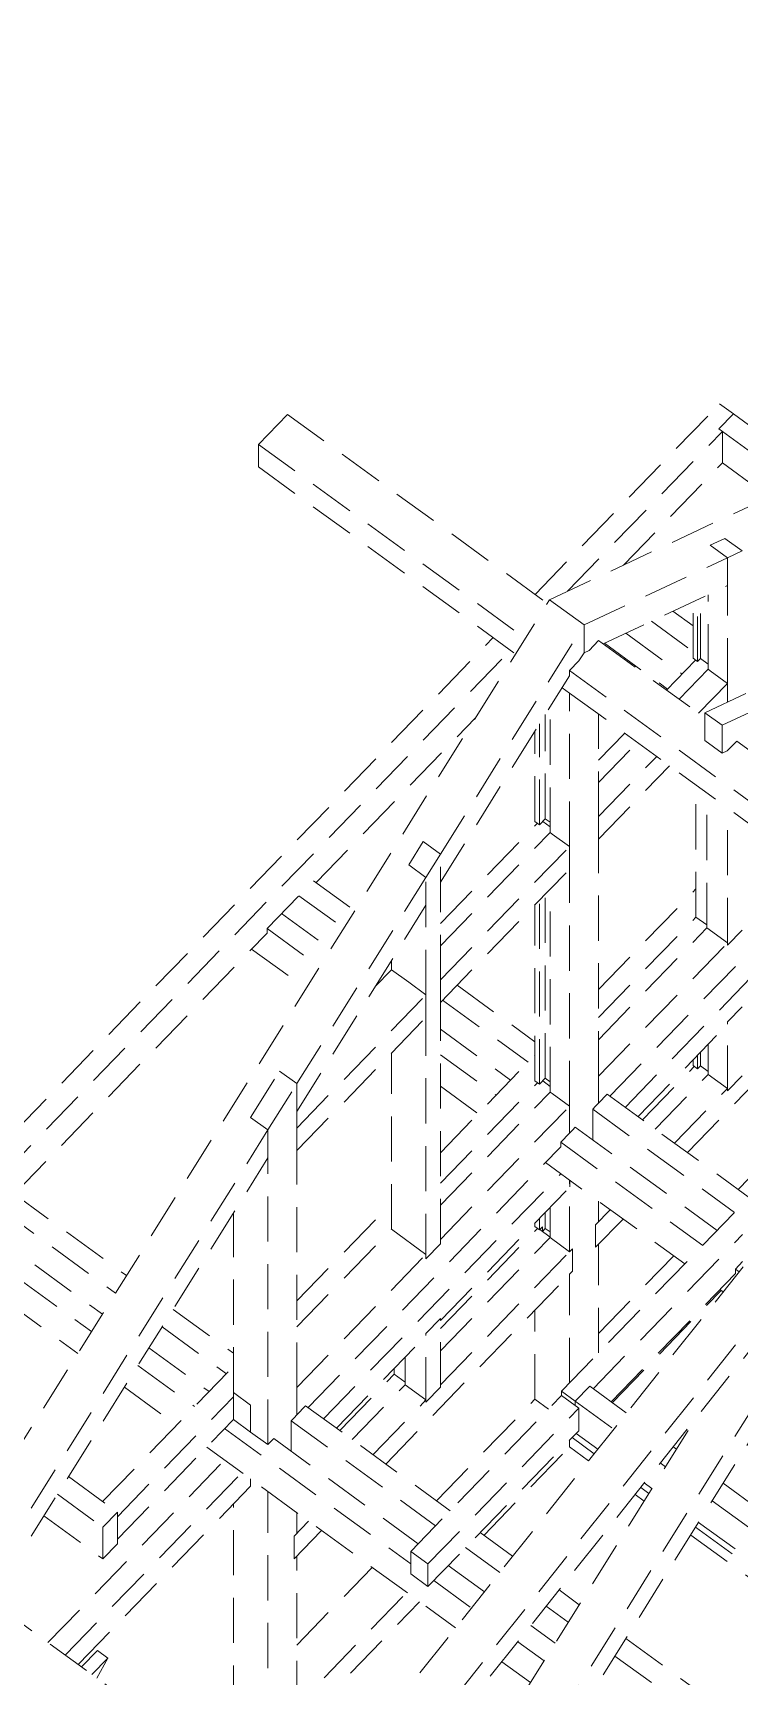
# Model space of a CAD drawing. Header units: millimetres. Extents: x 0 to 10500, y 0 to 297.
# Drawn here: x 4271.8 to 4334.4, y 151.4 to 297 of the extents above; entities that cross this region are included whole.
import ezdxf

# ---------------------------------------------------------------- set-up
doc = ezdxf.new("R2010")
doc.units = ezdxf.units.MM
doc.linetypes.add('K5LT_DASHED', pattern=[6, 4, -2])
doc.layers.add('Системный слой', color=7, linetype='Continuous')

# ---------------------------------------------------------------- blocks, each defined once
blk = doc.blocks.new('U348')
at = {"layer": 'Системный слой', "color": 7, "linetype": 'K5LT_DASHED', "lineweight": 18}
for p, q in [((4317.585462636865, 246.7719378459317), (4372.351119116865, 272.3436621659318)), ((4316.305196416864, 247.2394251059318), (4332.668078876864, 264.1272975259317)), ((4332.668078876864, 264.1272975259317), (4333.893743676865, 263.2366311259317)), ((4291.786581296865, 260.5345127459318), (4294.357739276864, 263.1881631059318)), ((4294.357739276864, 263.1881631059318), (4317.386238596864, 246.4538047459318)), ((4332.608171596865, 261.9098114059317), (4333.893743676865, 263.2366301059318)), ((4333.893743676865, 263.2366301059318), (4341.308113736864, 257.8487537459318)), ((4319.188106556864, 247.5202602659318), (4332.914587816864, 261.6871457859317)), ((4331.374334756864, 236.7518581459318), (4383.350221976864, 261.0210245059318)), ((4332.608171596865, 261.9098114059317), (4339.413844656865, 256.9642628059318)), ((4332.906424416864, 235.6385179059317), (4387.672006376864, 261.2102879859317)), ((4332.914600656864, 258.8871334459317), (4332.914587816864, 261.6871457859317)), ((4291.786597756864, 258.5344948259319), (4291.786581296865, 260.5345127459318)), ((4291.786581296865, 260.5345127459318), (4315.440364596864, 243.3457704859318)), ((4291.786597756864, 258.5344948259319), (4314.579748196864, 241.9711566859317)), ((4324.142551976865, 249.8336391459318), (4332.914600656864, 258.8871334459317)), ((4332.914600656864, 258.8871324259318), (4337.068017556864, 255.8689259259318)), ((4331.844842176864, 251.6013531859317), (4333.130423156865, 252.2016296059317)), ((4333.130423156865, 252.2016296059317), (4334.662507396864, 251.0882938659319)), ((4320.649640236865, 244.5452586259317), (4333.376929876864, 250.4880148659317)), ((4331.844842176864, 251.6013531859317), (4333.376926516865, 250.4880173059318)), ((4333.376926516865, 250.4880173059318), (4334.662507396864, 251.0882938659319)), ((4333.376941116865, 248.0158596059318), (4333.376929876864, 250.4880148659317)), ((4322.333014296864, 242.8591141459318), (4333.376941116865, 248.0158596059318)), ((4333.376979836864, 239.3568179059318), (4333.376941116865, 248.0158596059318)), ((4247.264578236864, 134.4524509059318), (4317.585429416864, 246.7719609659317)), ((4317.585429416864, 246.7719609659317), (4320.649607916865, 244.5452826259318)), ((4330.312804876865, 241.5834949659317), (4330.312780756864, 246.5851099059317)), ((4330.711140316865, 241.2940322459318), (4330.711114116864, 246.7711038659317)), ((4330.968255936865, 241.5593973659317), (4330.968230536864, 246.8911593459318)), ((4331.661033696864, 240.6037629859318), (4331.661002636864, 247.2146357259318)), ((4326.626614956865, 244.8639269459317), (4330.312801976865, 242.1852457459317)), ((4328.520883856865, 245.7484187259318), (4330.312791076864, 244.4462743059318)), ((4253.476650856865, 182.3950760859317), (4312.596844756864, 243.4120939659318)), ((4307.922444216865, 224.2169071859318), (4320.649607916865, 244.5452826259318)), ((4320.649621936865, 242.0731261459318), (4320.649607916865, 244.5452826259318)), ((4324.353492156864, 243.8025367459318), (4329.339697776864, 240.1791567259318)), ((4256.294311096864, 182.6085627059318), (4314.128926016864, 242.2987595859318)), ((4320.204134096864, 241.3615737459318), (4320.649621936865, 242.0731261459318)), ((4320.649654276864, 242.0731021259317), (4321.095145576865, 242.2811155859318)), ((4321.095145576865, 242.2811155859318), (4321.935222236865, 243.1481456859318)), ((4321.935223356864, 243.1481468259318), (4331.374336936864, 236.2889282859318)), ((4322.459223036864, 242.9180448459318), (4328.054125016864, 238.8523366059319)), ((4319.364032716864, 240.4945175259318), (4320.204134096864, 241.3615737459318)), ((4319.364032716864, 240.4945175259318), (4355.581212076864, 214.1762007659318)), ((4319.364035456865, 240.0197319659318), (4319.364032716864, 240.4945175259318)), ((4327.968474176864, 238.7639376659318), (4330.540242316864, 241.4182205459318)), ((4329.089265516865, 237.9494799059317), (4331.661033696864, 240.6037629859318)), ((4330.312804876865, 241.5834949659317), (4330.711140316865, 241.2940322459318)), ((4330.711140316865, 241.2940322459318), (4330.968255936865, 241.5593973659317)), ((4330.968255936865, 241.5593973659317), (4331.661031576865, 241.0559706259317)), ((4331.661033696864, 240.6037629859318), (4331.844893636864, 240.4701555059317)), ((4331.844893636864, 240.4701555059317), (4333.376979836864, 239.3568179059318)), ((4307.922461036865, 221.7447557659318), (4319.364035456865, 240.0197319659318)), ((4318.707749236864, 238.9714833059318), (4319.364102756865, 238.4945236659317)), ((4330.805211676865, 236.7025346459318), (4333.376979836864, 239.3568179059318)), ((4333.376987436865, 237.6869592859317), (4333.376979836864, 239.3568179059318)), ((4319.364102756865, 238.4945236659317), (4354.720594256864, 212.8015862459318)), ((4319.364191076864, 224.8944291859317), (4319.364102756865, 238.4945236659317)), ((4296.888867356864, 221.7055373659317), (4311.028291076864, 236.2986155259318)), ((4317.212582236864, 227.3623752059318), (4317.212527116864, 236.5832500259318)), ((4317.648244736865, 226.1413753259318), (4317.648178576865, 237.2790913259317)), ((4321.935345936864, 227.5480794859317), (4321.935285856864, 236.6260299659317)), ((4331.374346436864, 234.2797028059318), (4331.374334756864, 236.7518581459318)), ((4331.374334756864, 236.7518581459318), (4332.906424416864, 235.6385179059317)), ((4316.300008816865, 227.1211131859318), (4316.299960296865, 235.1256589459317)), ((4316.698351236864, 226.8316451859318), (4316.698297436864, 235.7619002059318)), ((4321.935308596865, 232.5371990459318), (4324.260130376864, 234.9366123259317)), ((4332.906435756864, 233.1663627259318), (4332.906424416864, 235.6385179059317)), ((4321.935319556865, 230.5660004259318), (4325.380921756865, 234.1221543859317)), ((4331.374346436864, 234.2797028059318), (4332.906435756864, 233.1663627259318)), ((4332.906435756864, 233.1663627259318), (4333.351901756865, 233.3743648659318)), ((4333.351901756865, 233.3743648659318), (4334.191982296865, 234.2413995459317)), ((4334.191982976864, 234.2414002259318), (4349.146561976864, 223.3742012459318)), ((4321.935345936864, 227.5480794859317), (4327.096867976865, 232.8752088259318)), ((4321.935357056864, 225.5480691259317), (4328.234041456864, 232.0488470259318)), ((4330.570031776864, 218.6487638059317), (4330.569975636865, 230.3513707459317)), ((4331.538575196864, 217.6927357059318), (4331.538518856865, 229.6475486459317)), ((4316.698351236864, 226.8316451859318), (4317.212582236864, 227.3623752059318)), ((4317.212582236864, 227.3623752059318), (4317.648239356864, 227.0457913459317)), ((4321.935357056864, 225.5480691259317), (4321.935345936864, 227.5480794859317)), ((4333.377081936865, 216.3567275459317), (4333.377027396864, 228.3115393859318)), ((4307.922509936865, 218.0748022259317), (4316.527453216864, 226.9558335859318)), ((4307.922523336865, 216.1036053059318), (4317.648244736865, 226.1413753259318)), ((4316.300008816865, 227.1211131859318), (4316.698351236864, 226.8316451859318)), ((4316.985149856864, 227.1276456859317), (4317.648241736864, 226.6457892259317)), ((4317.648244736865, 226.1413753259318), (4317.832104696865, 226.0077677259318)), ((4317.832104696865, 226.0077677259318), (4319.364191076864, 224.8944291859317)), ((4305.104782056864, 223.2768731459317), (4306.390356176864, 225.3302477259318)), ((4306.390356176864, 225.3302477259318), (4307.922468156864, 224.2168902859318)), ((4307.922546796864, 213.0856800459317), (4319.364191076864, 224.8944291859317)), ((4319.364202656864, 222.8944191459317), (4319.364191076864, 224.8944291859317)), ((4321.935471156864, 204.5480049659318), (4321.935357056864, 225.5480691259317)), ((4305.104782056864, 223.2768731459317), (4306.636893436865, 222.1635160659318)), ((4306.636893436865, 222.1635160659318), (4307.922468156864, 224.2168902859318)), ((4307.922546796864, 213.0856800459317), (4307.922468156864, 224.2168902859318)), ((4307.922560396864, 211.0856713859317), (4319.364202656864, 222.8944191459317)), ((4319.364321536865, 201.8943582859317), (4319.364202656864, 222.8944191459317)), ((4292.547593396865, 217.6249804659318), (4296.661432896864, 221.8708098259317)), ((4295.195262936864, 203.8885036059318), (4306.636870036864, 222.1635325659317)), ((4296.661432896864, 221.8708098259317), (4300.327455856865, 219.2067779259318)), ((4306.636968316864, 211.7588538259318), (4306.636893436865, 222.1635160659318)), ((4322.934262696865, 202.7788245059318), (4341.766366236864, 222.2151703859318)), ((4295.375858156865, 220.5439882659318), (4299.354521976864, 217.6527657659318)), ((4316.698489796865, 203.8315697059318), (4316.698391536864, 220.1430753659318)), ((4317.212719756864, 204.3622990059318), (4317.212622236864, 220.6738051859318)), ((4317.648381356865, 203.1413007859317), (4317.648274536865, 221.1234354059318)), ((4321.935421516864, 212.2316831259318), (4330.570019816865, 221.1433263059318)), ((4324.298856056865, 201.7871994459318), (4343.130959776864, 221.2235468659318)), ((4293.833168356865, 218.9518022459318), (4298.187001216865, 215.7879510059317)), ((4293.843798776865, 218.9440773059318), (4293.843798636864, 218.9627736059318)), ((4295.195282536864, 201.4163572459318), (4306.636887136865, 219.6913816659318)), ((4316.300148176864, 204.1210373059318), (4316.300053576864, 219.7319567459317)), ((4321.935435376864, 209.7371219259318), (4330.570031776864, 218.6487638059317)), ((4330.570031776864, 218.6487638059317), (4331.538573996864, 217.9449423059318)), ((4270.148892336864, 194.1076272259317), (4292.547596656865, 217.2249797659317)), ((4292.547596656865, 217.2249797659317), (4292.547593396865, 217.6249804659318)), ((4292.547593396865, 217.6249804659318), (4297.214067136864, 214.2339385459318)), ((4321.935446256864, 207.7814848659318), (4331.538575336865, 217.6927358659318)), ((4331.538575336865, 217.6927358659318), (4333.377081936865, 216.3567275459317)), ((4333.377082856865, 216.1567271459317), (4334.662656596864, 217.4835493859318)), ((4291.183009836865, 215.8166110259318), (4296.009214296864, 212.3094954059318)), ((4321.935471156864, 204.5480049659318), (4333.377081936865, 216.3567275459317)), ((4333.377082856865, 216.1567271459317), (4333.377081936865, 216.3567275459317)), ((4303.482491796864, 214.6530453459318), (4303.572788036865, 214.5874287059318)), ((4303.572792356865, 213.9855346859317), (4303.572786536864, 214.7972680059318)), ((4314.910277656865, 142.0939792659318), (4360.790477156865, 215.3757314859318)), ((4329.814116516864, 197.7793604459318), (4346.104302036864, 214.5922470859318)), ((4302.136473096863, 212.5031262259318), (4303.572795296865, 213.9855325459317)), ((4302.314970816864, 212.7882304859318), (4302.372328896865, 212.7465494259318)), ((4303.572792356865, 213.9855346859317), (4305.104881756864, 212.8721932259318)), ((4305.104881756864, 212.8721932259318), (4306.636968316864, 211.7588538259318)), ((4307.922560396864, 211.0856713859317), (4307.922546796864, 213.0856800459317)), ((4309.401939536865, 212.6125164659318), (4316.300127096864, 207.5997296059317)), ((4287.405136216865, 128.2241163859318), (4354.465286476864, 212.3937980659318)), ((4295.195315796865, 199.9500961859318), (4306.636968316864, 211.7588538259318)), ((4306.636982136864, 209.7588453259318), (4306.636968316864, 211.7588538259318)), ((4308.116364956864, 211.2856941659317), (4315.687837756865, 205.7836428859318)), ((4290.469317376865, 125.9974269059317), (4357.529469816865, 210.1671157059317)), ((4295.195331636864, 197.9500890659318), (4306.636982136864, 209.7588453259318)), ((4306.637127196865, 188.3588007859317), (4306.636982136864, 209.7588453259318)), ((4307.922702996864, 189.6856251859318), (4307.922560396864, 211.0856713859317)), ((4315.974071236865, 141.3209389459318), (4359.504880856864, 210.8501463659318)), ((4333.377113636864, 209.3567182059318), (4334.662686596865, 210.6835399059318)), ((4307.922573596865, 208.7132874259318), (4314.145148216865, 204.1914554859317)), ((4325.436022616865, 200.9608412859318), (4333.377107616865, 209.1567230859318)), ((4333.377107616865, 209.1567230859318), (4333.377106716865, 209.3567232259317)), ((4333.377141376865, 203.2567165459318), (4333.377107616865, 209.1567230859318)), ((4331.661202476865, 204.7036569659318), (4331.661189856864, 207.3857485659318)), ((4303.572957636865, 190.9854761859318), (4303.572845456864, 206.5963957059317)), ((4307.922588976864, 206.4522497459318), (4312.859573516864, 202.8646325459318)), ((4307.922648016865, 197.7693036259317), (4316.300134276864, 206.4155852059318)), ((4325.840222216864, 200.6671168259318), (4330.426695416864, 205.4007512059318)), ((4330.312978876864, 205.4833869059318), (4330.312976416864, 205.9942764859318)), ((4330.312978876864, 205.4833869059318), (4330.711313056865, 205.1939248059317)), ((4330.711313056865, 205.1939248059317), (4330.711307256865, 206.4053881459317)), ((4330.711313056865, 205.1939248059317), (4330.968427856864, 205.4592893659318)), ((4330.968427856864, 205.4592893659318), (4330.968422076865, 206.6707527059317)), ((4330.968427856864, 205.4592893659318), (4331.661201276864, 204.9558636859318)), ((4291.092028816865, 200.8950970659318), (4293.663175676864, 205.0018440459317)), ((4292.624126896864, 199.7817485659318), (4295.195274976864, 203.8884948659318)), ((4293.663175676864, 205.0018440459317), (4295.195274976864, 203.8884948659318)), ((4295.195315796865, 199.9500961859318), (4295.195274976864, 203.8884948659318)), ((4307.922666356864, 195.0747444259318), (4316.527588816864, 203.9557603259318)), ((4316.300148176864, 204.1210373059318), (4316.698489796865, 203.8315697059318)), ((4316.698489796865, 203.8315697059318), (4317.212719756864, 204.3622990059318)), ((4316.985288456865, 204.1275704459318), (4317.648378376864, 203.6457150859318)), ((4317.212719756864, 204.3622990059318), (4317.648375996864, 204.0457155659317)), ((4321.935484516865, 202.1480023859318), (4321.935471156864, 204.5480049659318)), ((4326.961013736865, 199.8526581059318), (4331.661202776864, 204.7036572859318)), ((4331.661202776864, 204.7036572859318), (4333.377140796864, 203.4567168059317)), ((4333.377141696865, 203.2567168659317), (4334.662713976864, 204.5835381059317)), ((4307.922608016865, 203.6522473059318), (4311.267555756864, 201.2215342059318)), ((4307.922679756864, 193.1035443859317), (4317.648381356865, 203.1413007859317)), ((4317.648381356865, 203.1413007859317), (4317.832231356864, 203.0077003459317)), ((4317.832238276865, 203.0076953059318), (4319.364321536865, 201.8943582859317)), ((4321.935484516865, 202.1480023859318), (4322.706828996865, 202.9440960259317)), ((4322.706829216864, 202.9440962659318), (4338.052084556864, 191.7929796059318)), ((4328.676951816864, 198.6057172659318), (4333.377140796864, 203.4567168059317)), ((4333.377141696865, 203.2567168659317), (4333.377140796864, 203.4567168059317)), ((4334.312083796864, 194.5107698259317), (4343.040188936864, 203.5189281459318)), ((4307.922700676865, 190.0856253059318), (4319.364321536865, 201.8943582859317)), ((4319.364335436864, 199.4943560659317), (4319.364321536865, 201.8943582859317)), ((4321.421247636865, 201.6172784059318), (4321.678362616864, 201.8826431059317)), ((4321.421262856864, 198.9040351659318), (4321.421247636865, 201.6172784059318)), ((4321.421247636865, 201.6172784059318), (4333.998608036864, 192.4775398259318)), ((4321.678362616864, 201.8826431059317), (4321.935477596864, 202.1480078059318)), ((4268.455346476864, 161.1783543059318), (4292.624115896864, 199.7817565459318)), ((4291.092028816865, 200.8950970659318), (4292.624126896864, 199.7817485659318)), ((4292.624354276864, 171.8964152059318), (4292.624126896864, 199.7817485659318)), ((4295.195331636864, 197.9500890659318), (4295.195315796865, 199.9500961859318)), ((4308.603152236865, 146.6772578259317), (4351.447644616865, 200.4529729659318)), ((4318.592990476865, 198.6982619259318), (4319.364335436864, 199.4943560659317)), ((4319.364328516865, 199.4943614859318), (4319.621443356864, 199.7597256659318)), ((4319.621443356864, 199.7597260459318), (4319.878558196864, 200.0250906059318)), ((4319.878558196864, 200.0250906059318), (4332.455918776865, 190.8853511859317)), ((4296.194293956864, 175.1808835659318), (4318.592992816864, 198.2982616859317)), ((4318.592992816864, 198.2982616859317), (4318.592990476865, 198.6982619259318)), ((4318.592990696865, 198.6982621659317), (4331.170344276865, 189.5585271859318)), ((4268.455371916863, 158.7062185659318), (4292.624136056865, 197.3096112059318)), ((4295.195495436865, 176.9500591059318), (4295.195331636864, 197.9500890659318)), ((4317.228406516864, 196.8898915859318), (4329.578326776864, 187.9154275659318)), ((4297.558887636864, 174.1892568859318), (4318.592999956865, 195.8982661859318)), ((4319.364389296865, 188.9943634259317), (4319.364352576864, 195.3377381659317)), ((4319.402923516865, 194.7341648059317), (4319.402920196864, 195.3097117659318)), ((4269.921457816865, 194.2728999659318), (4280.090412776864, 186.8832959659318)), ((4307.922742576864, 182.8856320059318), (4319.402923516865, 194.7341648059317)), ((4268.635880996864, 192.9460762459318), (4279.117477036864, 185.3292808659317)), ((4289.560167516864, 176.5230907459318), (4289.560033616865, 192.4154946259318)), ((4295.195427596864, 184.6337247459318), (4303.572941136865, 193.2800344859318)), ((4317.212799296864, 191.0622976459317), (4317.212790856865, 192.4737597659318)), ((4317.648457996865, 190.2412999459318), (4317.648442056864, 192.9233892459318)), ((4318.650717596865, 176.6371905059317), (4334.463293356865, 192.9571352259318)), ((4321.678428256864, 191.3826386059318), (4322.971095936864, 192.7167829059318)), ((4321.935535976864, 191.6480080859317), (4321.935525856865, 193.4693129659317)), ((4267.093188676865, 191.3538876459318), (4277.949954036864, 183.4644625459318)), ((4295.195445796864, 182.3391676059318), (4303.572958036864, 190.9854766059318)), ((4303.572958036864, 190.9854766059318), (4306.637124836865, 188.7588008859318)), ((4307.922754076864, 182.1747503259317), (4316.527666396864, 191.0557591059317)), ((4316.300226356865, 191.2210357059318), (4316.300224476864, 191.5319128859317)), ((4316.300226356865, 191.2210357059318), (4316.698567516864, 190.9315683259318)), ((4316.698567516864, 190.9315683259318), (4316.698561416864, 191.9430308259317)), ((4316.698567516864, 190.9315683259318), (4316.955682216864, 191.1969327859318)), ((4316.728251516864, 190.9622047659317), (4317.648457696865, 190.2935074259318)), ((4316.955684616864, 190.7969332059318), (4316.955682216864, 191.1969327859318)), ((4316.955684616864, 190.7969332059318), (4317.212799296864, 191.0622976459317)), ((4317.212799296864, 191.0622976459317), (4317.648454996865, 190.7457144659317)), ((4321.678439416864, 189.3826409859317), (4321.678428256864, 191.3826386059318)), ((4321.678439416864, 189.3826409859317), (4324.108260696865, 191.8904258059318)), ((4265.807611636865, 190.0270636859317), (4276.977018116864, 181.9104471259318)), ((4306.637127596864, 188.3588007659317), (4307.922703396864, 189.6856251459318)), ((4307.922767476864, 180.2035511659318), (4317.648457996865, 190.2412999459318)), ((4317.648457996865, 190.2412999459318), (4319.364389296865, 188.9943634259317)), ((4321.468377916864, 176.8506772059318), (4334.709802936864, 190.5169732459318)), ((4321.935600616865, 180.0274736659318), (4321.935547116865, 189.6480104259318)), ((4264.443034356864, 188.2187004259318), (4275.772169656864, 179.9860109659317)), ((4295.195495436865, 176.9500591059318), (4306.637124836865, 188.7588008859318)), ((4307.922788576865, 177.1856345659318), (4319.364389296865, 188.9943634259317)), ((4319.364389296865, 188.9943634259317), (4319.621503976864, 189.2597279059317)), ((4319.621522436864, 187.2597254859318), (4319.621510896864, 189.2597228859318)), ((4321.935591096864, 181.7371604259317), (4328.606228196864, 188.6218340459318)), ((4334.067026476864, 187.4535607059318), (4334.709813556865, 188.1169726459318)), ((4303.074149436865, 170.1814113659318), (4319.364400876864, 186.9943660659318)), ((4319.364400876864, 186.9943660659318), (4319.621515516865, 187.2597305259317)), ((4319.364456556865, 177.3738308259317), (4319.364400876864, 186.9943660659318)), ((4323.060408876864, 175.6937764859318), (4334.067028276864, 187.0535607259318)), ((4334.067028276864, 187.0535607259318), (4334.067026476864, 187.4535607059318)), ((4334.067026476864, 187.4535607059318), (4334.401252416865, 187.2106847859317)), ((4323.165514676864, 175.6173979459318), (4332.807547756864, 185.5688110059317)), ((4332.702441936864, 185.6451894859318), (4332.988413936864, 185.4373788059317)), ((4284.218379316864, 183.8835739459318), (4289.560138216864, 180.0018099859318)), ((4316.300319076865, 175.9210719859318), (4316.300271136864, 183.8319081059317)), ((4283.245443416865, 182.3295587659318), (4288.947865476865, 178.1857068459318)), ((4306.637172816864, 181.7588031259318), (4307.922747876864, 183.0856270059317)), ((4307.922742576864, 182.8856320059318), (4307.922741216864, 183.0856318459317)), ((4307.922789376864, 176.9856348059318), (4307.922742576864, 182.8856320059318)), ((4298.696054476864, 173.3628973859318), (4306.637167536865, 181.5588081459318)), ((4306.637167536865, 181.5588081459318), (4306.637166156865, 181.7588079659318)), ((4306.637214996865, 175.6588114059318), (4306.637167536865, 181.5588081459318)), ((4282.077920216863, 180.4647403459317), (4287.405173436864, 176.5935168459318)), ((4304.798708916864, 177.1948203059317), (4304.798691476864, 179.6613429259318)), ((4277.970904656864, 166.8565454059318), (4289.560148196864, 178.8176349259317)), ((4281.104984116864, 178.9107248459318), (4286.119596636864, 175.2666917459318)), ((4298.986537596865, 173.1518083059318), (4303.830166896865, 178.1508498659317)), ((4303.830166656864, 178.1508500459318), (4303.830162996865, 178.6617383659317)), ((4303.830166656864, 178.1508500459318), (4304.798707136864, 177.4470285659318)), ((4279.900135476864, 176.9862886059318), (4284.527585116864, 173.6235998459317)), ((4289.560174436865, 176.5230857059318), (4291.092251056863, 175.4097519659317)), ((4289.560194656864, 174.1230870859318), (4289.560174436865, 176.5230857059318)), ((4295.195514456864, 174.5500604259318), (4295.195495436865, 176.9500591059318)), ((4300.098479416865, 172.3437793859318), (4304.798709236864, 177.1948206259318)), ((4304.798709236864, 177.1948206259318), (4306.637214196864, 175.8588111459318)), ((4305.280725636864, 162.4382009659318), (4318.650719936864, 176.2371906659318)), ((4306.637215576864, 175.6588115459317), (4307.922789936864, 176.9856349459317)), ((4307.922789936864, 176.9856349459317), (4307.922788576865, 177.1856345659318)), ((4318.650719936864, 176.2371906659318), (4318.650717596865, 176.6371905059317)), ((4318.650717596865, 176.6371905059317), (4319.876385176864, 175.7465195059317)), ((4318.650719936864, 176.2371906659318), (4320.182804356864, 175.1238519259317)), ((4319.876385176864, 175.7465195059317), (4321.161960996864, 177.0733449459318)), ((4321.161960996864, 177.0733449459318), (4324.431575716864, 174.6973738059318)), ((4279.275558476864, 165.5084791659317), (4289.560177816864, 176.1230858659317)), ((4291.092270956864, 173.0097535059318), (4291.092251056863, 175.4097519659317)), ((4295.195514456864, 174.5500604259318), (4295.966860196864, 175.3461553659318)), ((4295.966860416865, 175.3461555859318), (4308.771649676864, 166.0411363059318)), ((4301.936984456865, 171.0077695259317), (4306.637214196864, 175.8588111459318)), ((4306.637215576864, 175.6588115459317), (4306.637214196864, 175.8588111459318)), ((4306.812810256864, 161.3248613259318), (4320.182804356864, 175.1238519259317)), ((4307.572117796864, 166.9128154259318), (4316.300318516864, 175.9210724059318)), ((4316.300319076865, 175.9210719859318), (4317.499850296865, 175.0493937459318)), ((4319.876385176864, 175.7465195059317), (4323.290689296864, 173.2654049459317)), ((4319.876387476865, 175.3465196859318), (4319.876385176864, 175.7465195059317)), ((4320.182815796865, 173.1238532659318), (4320.182804356864, 175.1238519259317)), ((4279.275577156865, 163.5084816259318), (4289.560194656864, 174.1230870859318)), ((4288.788848636865, 173.3269919859318), (4305.280733336865, 161.3426215659318)), ((4289.560194656864, 174.1230870859318), (4291.092270956864, 173.0097535059318)), ((4294.681276756864, 174.0193355859318), (4294.938392136864, 174.2847007059318)), ((4294.681298376865, 171.3060817059318), (4294.681276756864, 174.0193355859318)), ((4294.681276756864, 174.0193355859318), (4307.486073316864, 164.7143103859318)), ((4294.938392136864, 174.2847007059318), (4295.195507536864, 174.5500658459318)), ((4311.846100316865, 144.3206653059318), (4330.632583776865, 174.3272162859317)), ((4291.092270956864, 173.0097538859318), (4292.624354276864, 171.8964152059318)), ((4292.624354276864, 171.8964152059318), (4292.881469536864, 172.1617798259318)), ((4292.881469536864, 172.1617802059318), (4293.138584796865, 172.4271452059318)), ((4293.138584796865, 172.4271452059318), (4305.943381536865, 163.1221191259317)), ((4306.812824056864, 159.3248642859318), (4320.182815796865, 173.1238532659318)), ((4319.364488876865, 171.6944101859318), (4319.364485496864, 172.2792655659318)), ((4319.600525056864, 172.5228788259318), (4321.562931736864, 171.0968323659318)), ((4319.955385136865, 172.8891251459318), (4321.877852916865, 171.4921016259318)), ((4273.123943076864, 154.3594459459317), (4288.788872416864, 170.5269950059318)), ((4287.196837156865, 171.6838998859318), (4309.257986296864, 155.6524389859317)), ((4311.773438136865, 163.8597884659318), (4319.364488876865, 171.6944101859318)), ((4319.364488876865, 171.6944104859318), (4321.058349116865, 170.4635119859318)), ((4328.545609976863, 171.7077779059318), (4328.852832936864, 171.4845244059318)), ((4274.656026136864, 153.2461064059317), (4290.320955276864, 169.4136565259318)), ((4274.937980416864, 169.0605205059317), (4279.275554756864, 165.9084781259318)), ((4327.404723516865, 170.2758088859318), (4327.879896116865, 169.9305093459317)), ((4273.965043396864, 167.5065035059318), (4277.989976856864, 164.5816518059318)), ((4275.793193796864, 152.4197459459317), (4291.092317676865, 168.2097546059317)), ((4291.092317676865, 168.2097546059317), (4291.092312336865, 168.8531245059318)), ((4292.624564656864, 146.0964974259317), (4292.624388156864, 167.7397911259317)), ((4325.172383236864, 167.4739156059318), (4325.976178136864, 166.8898119659318)), ((4325.676965876864, 168.1072360459317), (4326.406481296865, 167.5771100259318)), ((4325.991887076864, 168.5025053459318), (4326.675043016865, 168.0060679459318)), ((4332.980806496865, 168.4847990659318), (4372.180431196864, 139.9991254459318)), ((4289.560405116865, 148.3231713259318), (4289.560250896864, 166.6285302259318)), ((4332.007869496864, 166.9307839259318), (4370.894855956864, 138.6722971059317)), ((4272.760195936864, 165.5820691859318), (4277.990003316864, 161.7816554859318)), ((4277.989976856864, 164.5816518059318), (4279.275554756864, 165.9084781259318)), ((4277.990003316864, 161.7816554859318), (4277.989976856864, 164.5816518059318)), ((4279.275558476864, 165.5084791659317), (4279.275554756864, 165.9084781259318)), ((4279.275577156865, 163.5084816259318), (4279.275558476864, 165.5084791659317)), ((4294.938482616864, 163.7847133059317), (4296.231128096864, 165.1188347059317)), ((4295.195590756864, 164.0500832259318), (4295.195576316864, 165.8713525259318)), ((4330.534454436865, 164.5773844859318), (4367.861228476864, 137.4526737459317)), ((4330.803016196864, 165.0063424459317), (4368.216088416864, 137.8189208259318)), ((4277.990003316864, 161.7816554859318), (4279.275580896865, 163.1084815859318)), ((4279.275580896865, 163.1084815859318), (4279.275577156865, 163.5084816259318)), ((4294.938498516864, 161.7847189259317), (4294.938482616864, 163.7847133059317)), ((4294.938498516864, 161.7847189259317), (4297.368293136864, 164.2924762659318)), ((4311.440899336864, 164.1014386659317), (4314.321657976865, 162.0080411059318)), ((4330.104151196865, 163.8900863859317), (4348.977886876864, 150.1748739459318)), ((4295.195712036864, 148.7501440059317), (4295.195606616864, 162.0500888059318)), ((4305.280739696864, 160.4382038059318), (4305.280725636864, 162.4382009659318)), ((4305.280725636864, 162.4382009659318), (4306.812810256864, 161.3248613259318)), ((4310.155322996865, 162.7746125859317), (4313.180771036864, 160.5760715859317)), ((4295.195669316865, 154.1392516859318), (4301.866261736865, 161.0238791659318)), ((4305.280739696864, 160.4382038059318), (4306.812824056864, 159.3248642859318)), ((4306.812824056864, 159.3248642859318), (4306.812810256864, 161.3248613259318)), ((4308.612631256865, 161.1824211459318), (4311.811706576864, 158.8577080059317)), ((4289.265497636865, 142.6296505859318), (4304.930420936864, 158.7972069259318)), ((4307.327054696864, 159.8555948459318), (4310.670819416864, 157.4257382259318)), ((4318.435691796864, 159.0184437659318), (4320.231193316864, 157.7136838059317)), ((4268.455339956864, 157.7520198859317), (4295.356114196864, 138.2036837259318)), ((4295.764300076864, 147.3369717259317), (4306.067582296864, 157.9708511659317)), ((4317.294804816864, 157.5864740859318), (4319.258255976863, 156.1596679259318)), ((4315.925740296865, 155.8681103059318), (4318.090731056864, 154.2948486659317)), ((4314.784853076864, 154.4361403659317), (4317.117793516864, 152.7408324659318)), ((4324.359165416865, 154.7139577659318), (4361.540111396865, 127.6952062659318)), ((4276.099610916865, 152.1970776659318), (4277.514503756864, 153.6573685059317)), ((4277.018860656864, 151.5290740259318), (4278.433753456864, 152.9893649059318)), ((4277.452743656864, 151.2137786059318), (4278.433753456864, 152.9893649059318)), ((4277.514503756864, 153.6573685059317), (4278.433753456864, 152.9893649059318)), ((4323.386227916864, 153.1599417859318), (4360.254535636865, 126.3683773459317)), ((4313.372019896864, 152.6628409059317), (4315.912943096864, 150.8163953459317))]:
    blk.add_line(p, q, dxfattribs=at)

msp = doc.modelspace()

# ---------------------------------------------------------------- block references
at = {"layer": 'Системный слой'}
msp.add_blockref('U348', (0, 0), dxfattribs=at)

doc.saveas('drawing.dxf')
